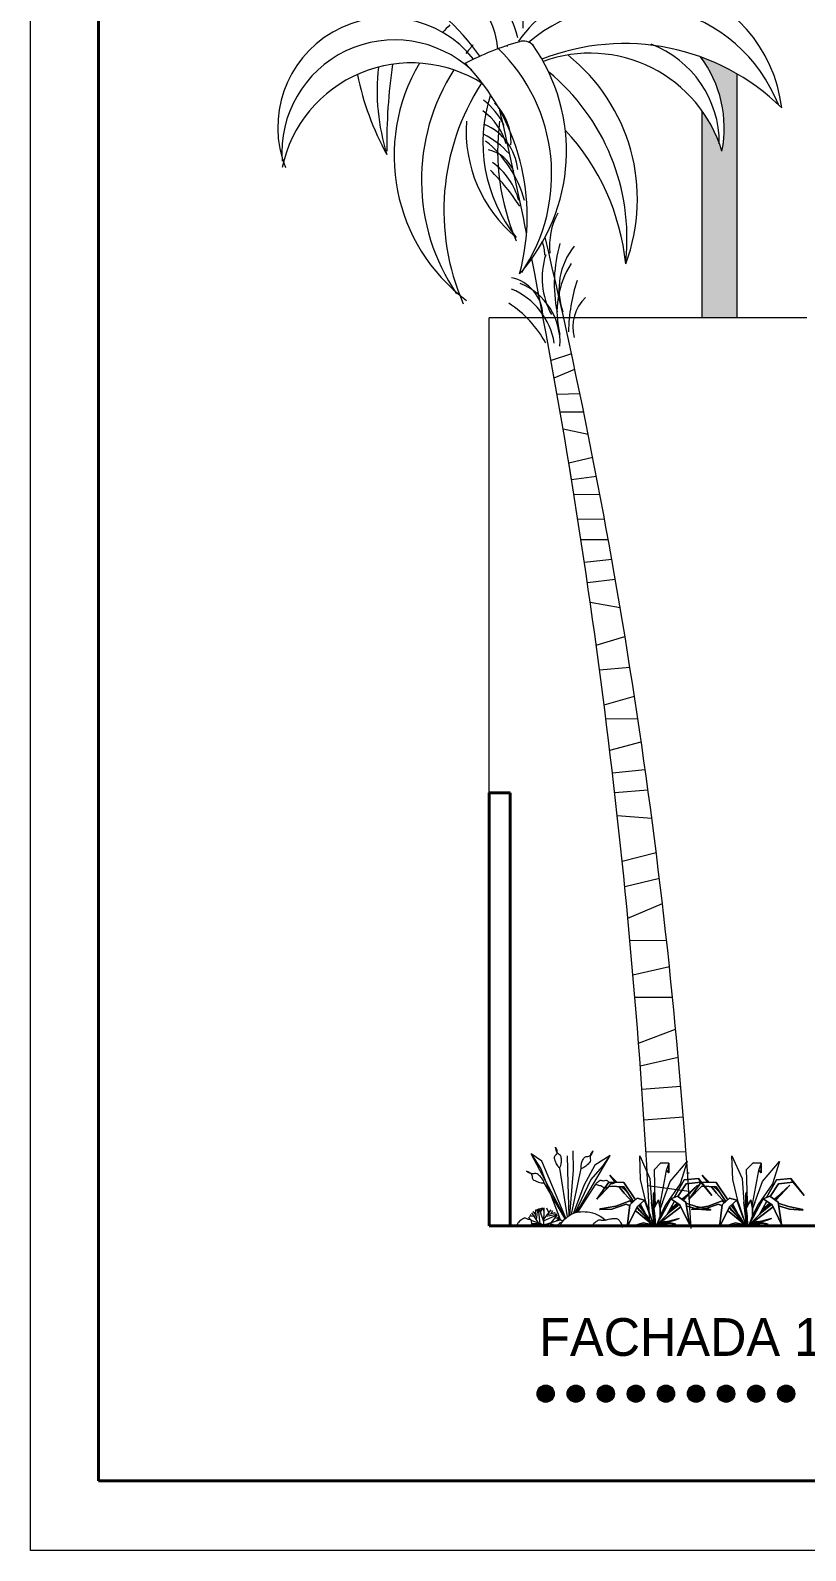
# Model space of a CAD drawing. Header units: millimetres. Extents: x 13204 to 24802, y 21209 to 40694.
# Drawn here: x 14623 to 15178, y 24804 to 25892 of the extents above; entities that cross this region are included whole.
import ezdxf

# ---------------------------------------------------------------- set-up
doc = ezdxf.new("R2010")
doc.units = ezdxf.units.MM
for name, color, linetype, lineweight in [('ESQUADRIA', 2, 'Continuous', 20), ('Esquadrias', 2, 'Continuous', 20), ('Layout', 6, 'Continuous', 15), ('Louças', 150, 'Continuous', 15), ('Moveis', 6, 'Continuous', 13), ('Paredes', 1, 'Continuous', 40), ('PISO', 5, 'Continuous', 5), ('TEXTO', 4, 'Continuous', 5), ('Vegetação', 3, 'Continuous', 5)]:
    doc.layers.add(name, color=color, linetype=linetype, lineweight=lineweight)
doc.styles.add('LANA', font='stylu.ttf')

# ---------------------------------------------------------------- blocks, each defined once
blk = doc.blocks.new('Arv010')
at = {"layer": 'Vegetação', "color": 8}
for p, q in [((-561.5846143871531, 6241.611965496875), (-708.1424164013479, 6195.993174036001)), ((-685.700631361171, 6070.954494357775), (-538.2826822168427, 6132.477522839235)), ((-501.239482144967, 5955.966381679955), (-664.6422773119593, 5951.85228447316)), ((-642.8330623475631, 5826.613423106053), (-474.7119455661596, 5827.171635555129)), ((-442.1359353820699, 5666.125776353027), (-621.8164660288458, 5704.023633538771)), ((-581.398179155749, 5462.686997993176), (-409.6402650091477, 5502.129898124866)), ((-561.4813779835968, 5340.894555442992), (-581.398179155749, 5462.686997993176)), ((-382.9290041006097, 5364.676086051939), (-561.4813779835968, 5340.894555442992)), ((-544.4149569546134, 5234.931229259844), (-358.8565810655055, 5238.640159243103)), ((-325.0187879168006, 5057.808756373208), (-516.1782553361227, 5056.189777183779)), ((-494.1908734942408, 4913.878169470376), (-298.4406808554813, 4912.586420172094)), ((-273.0306627611426, 4770.956346162795), (-469.1258354861093, 4748.075056586789)), ((-448.0471572234164, 4605.504482706743), (-248.071761277417, 4629.026458573378)), ((-212.9081525624315, 4424.002859716562), (-427.4182517139307, 4463.016992263114)), ((-384.6080280900132, 4157.133976349865), (-178.7760879745729, 4218.866035667856)), ((-143.103141942669, 3997.393578163083), (-360.3554383287992, 3977.140967829411)), ((-328.0330698629514, 3728.802775038024), (-111.102977575847, 3791.956106319059)), ((-86.47270982209739, 3629.055750364463), (-315.0158618455935, 3625.816605013297)), ((-287.9081205262301, 3405.32753784864), (-62.2213216138407, 3464.240033979378)), ((-33.69217123221097, 3264.225891613543), (-268.1913290158882, 3239.393169582789)), ((-252.1949863453337, 3100.994538897034), (-13.9405002979729, 3121.521237788165)), ((13.68772714360239, 2915.520726170009), (-233.6500527758108, 2935.935716441567)), ((-198.78920958448, 2610.571442040349), (44.96906087273237, 2672.27188127927)), ((67.8438469787543, 2486.813106812329), (-180.1167132462469, 2427.051981293913)), ((-158.3186053891732, 2203.330571066032), (89.05907837211635, 2308.365585332529)), ((119.3362080390361, 2041.482619760292), (-143.0100592032795, 2039.309699472065)), ((-121.387656739229, 1796.455773003541), (139.3619729618149, 1855.937679488528)), ((162.1807921702639, 1634.336953744667), (-107.5639460439234, 1633.345025676037)), ((-81.56856829594835, 1306.72484411034), (184.2996347303451, 1407.528388478877)), ((202.9878317295152, 1205.083017808876), (-69.42429940637521, 1143.567097099058)), ((-57.67518530465895, 978.0301757544767), (220.9082527281134, 999.9803427306724)), ((239.2744489288962, 776.5081170334852), (-42.76740562206396, 755.1747126324008)), ((-28.75775360668922, 529.9002360378763), (258.0210375958268, 531.5286684304265)), ((280.162572238929, 377.2629012262005), (269.0779169197485, 377.3258438582088)), ((278.1275185219638, 244.7189250890187), (-14.78906156428638, 285.97963990879))]:
    blk.add_line(p, q, dxfattribs=at)
for centre, radius, start, end in [((-688.0369614394767, 8735.74117104345), 446.7083612380675, 65.93436841942426, 167.1957339347548), ((-736.3580301417678, 8627.543995470707), 565.2054265283188, 29.51825356835709, 65.93436841942426), ((-612.9064545270594, 8695.739696388566), 416.587204993363, 34.18083402493413, 183.7599815919907), ((-1499.14572929663, 8193.725010328952), 788.7722922329838, 83.41977753058664, 119.2000874174544), ((-1658.58637320418, 8382.602347513803), 571.055246607717, 4.330662337968377, 91.15697902336026), ((-1580.116133061347, 8359.851315446107), 650.3632119441775, 12.95088567562534, 74.5137274257231), ((-505.8769614394951, 8601.89317104316), 404.9250554658232, 54.07149757716249, 184.0377106210065), ((-802.8769614394623, 8245.49317104337), 1292.31030975691, 152.9613094897593, 162.4623784430065), ((-1848.122303090837, 8778.961654518815), 118.8, 61.59600434099063, 152.9613094897593), ((-432.2209614394851, 8125.267571043132), 1521.29875181207, 151.1852858090733, 159.8093026558419), ((-2589.196961439458, 7408.601171043261), 1676.708695629624, 35.11543941292861, 61.59600434099063), ((-90.73315270079183, 7879.463809130564), 1041.584955784581, 6.819365845438822, 144.6697072576368), ((1044.775670139479, 7096.509592095706), 3125.286436856451, 147.766183372182, 150.7150327153997), ((-134.5151204352915, 7608.185020415545), 1134.346204066155, 21.66169693653288, 130.3626490400083), ((-1878.985240480532, 7864.300432783286), 786.2654524044431, 38.38163738702138, 201.5324068896192), ((-1828.217483070603, 7682.51211034643), 808.0965524112586, 46.92177244818041, 184.2063360077682), ((-536.5173944570597, 7661.498735319092), 1295.469795695798, 133.7601209731821, 137.0343094645296), ((-275.2791318908712, 6255.728047318433), 2317.603806993965, 106.5343005306858, 116.9103562614481), ((-186.2854860296393, 7487.627072682862), 1449.554767181399, 138.1586944517281, 141.3051269050374), ((-1959.28257793462, 7526.372915016396), 1255.752997122454, 326.0024026589056, 45.92644969415355), ((-1460.158545597882, 8531.703151241261), 448.5529156135766, 348.5191580660934, 349.6052802328217), ((-906.8146244997479, 8383.078620566139), 98.4919261005999, 43.97828362435892, 106.5343005306858), ((-1916.092788777616, 7694.574552338188), 1318.627970330872, 318.1693910328914, 35.19504663043784), ((-183.0803900109022, 6857.569742472111), 1606.698184648815, 45.47930815742263, 111.5428778215659), ((-430.0215560340803, 7406.331711583331), 988.6796940185665, 16.93138285797214, 109.7678122586674), ((-1408.173464386415, 7349.134334108003), 1318.776568484715, 339.4597396240151, 51.57052771818842), ((-260.5161448325343, 7751.941404025038), 757.2157571352517, 359.5197494888124, 69.19846180058019), ((-1707.548197997006, 7378.016987461215), 947.4458684445175, 57.40669457280782, 167.9556435256698), ((-432.2209614394851, 8125.267571043132), 1521.29875181207, 173.575487257883, 197.3935279159535), ((2188.215641057923, 7742.876040639148), 4072.462781914175, 171.9152392168082, 180.6839824346566), ((-536.5173944570597, 7661.498735319092), 1295.469795695798, 149.2578951907448, 233.1346527305313), ((-186.2854860296393, 7487.627072682862), 1449.554767181399, 147.0878175352053, 214.2131558796792), ((-2454.027976812413, 7226.734818030058), 1575.195682710294, 344.8529743167405, 44.29526542842179), ((-1324.217101385351, 8322.371834318179), 0, 180, 233.8207125229602), ((-311.625858498297, 7859.784075455242), 843.8225000394851, 348.687595680522, 37.14868450644708), ((-105.9829746372525, 8652.892829164888), 2031.325889091205, 191.6892894256777, 208.9221570930719), ((203.9960820387896, 7268.475084086498), 1679.660731819339, 147.1357674077713, 203.4037241982001), ((-1702.443814029124, 7073.33001566448), 1537.885282948131, 353.9102327658471, 50.54880570713485), ((-113.5310386927049, 7755.292759026135), 1082.927838473965, 161.6025061648838, 218.8152682329881), ((-1516.045966840109, 7645.483681323789), 525.979524582408, 26.2132731611618, 51.82495108426605), ((-1441.29886220882, 7631.196247876938), 427.3118764086428, 15.5284086425427, 55.16346283164948), ((-1378.571983964826, 7759.978227328593), 383.9556920081976, 356.7643520140358, 46.42586541186219), ((-47607.76120866612, -2587.342252094331), 47719.63650301476, 11.72210859812282, 12.80270881729269), ((-328.3757849688882, 7838.218818101592), 987.816165741905, 175.9432621386461, 230.4539188885286), ((-1338.81793511815, 7522.200302174049), 394.6776465192312, 5.991852757806775, 66.85215091619972), ((522.9310385605204, 7694.261171043177), 1613.283004281642, 172.3830517062051, 203.4312736996823), ((-1824.940187245942, 6717.801816204472), 1660.287936764482, 5.829027056012663, 42.76725970493479), ((-1470.252639975966, 7261.876844514536), 619.9502666926306, 41.89255785598213, 63.22327984338041), ((-1697.95405239586, 7120.335288254802), 830.3375337350218, 15.3831512209315, 51.08648979466565), ((-1211.970647846832, 7452.402550662893), 256.7795835260058, 22.30624755671499, 77.30907914649796), ((-2085.467677010773, 6578.615858298344), 1359.272104436522, 32.00179834764123, 46.04604289346096), ((-1407.619425713423, 7216.834189043348), 484.6794557860431, 14.79481369962547, 54.68621289001641), ((-226.8266257283285, 7016.293989354246), 492.2021149640735, 151.6493607303271, 186.131945775086), ((-41385.2114522597, -2531.933887783354), 41755.76145919849, 3.447738864827626, 13.30597285847645), ((-1059.980304007084, 6935.72069855456), 308.7091162506147, 2.68519971157971, 21.33751707318701), ((353.6298162644562, 6744.858473895318), 1038.611899456254, 163.925808281325, 191.2009453048088), ((-164.0495377443331, 6705.430913943532), 487.3331513684392, 140.9197001488747, 199.4561291780287), ((-47862.72873171794, -2331.785950455847), 47919.49527452018, 2.789141950287124, 11.13740593697794), ((-218.6651720400369, 6785.425916255652), 553.1709093239625, 162.5589913459537, 208.2820883436272), ((-28.34368554237517, 6543.460771220354), 637.1730651741541, 147.0741099398805, 194.8003612271892), ((-1052.124434855057, 6508.006401769027), 286.3489494478557, 3.06685139515899, 77.68782627377573), ((-2160.806032161978, 7524.196882646964), 1419.869010261122, 330.462367877544, 330.4685373233733), ((640.7346210136893, 6384.841460015417), 1223.785852752846, 161.7548636313721, 179.2680462862359), ((-1185.569971077817, 6238.24285533241), 507.105385589611, 9.194108024692559, 67.44554629743364), ((-1100.728257156574, 6323.366020540441), 457.03168975817, 356.8743142563796, 68.01591096202152), ((-262.5484522178776, 6434.412268570068), 289.5588156066112, 133.3024616848309, 194.917559898119), ((-1427.161458759783, 5953.408370829038), 772.8409415020559, 28.2549488730527, 57.40594813186488)]:
    blk.add_arc(centre, radius, start, end, dxfattribs=at)
blk = doc.blocks.new('Arb037')
at = {"layer": 'Vegetação', "color": 8}
for points in [[(-42.99812488004541, 411.7306627167879, 0.03925063692891118), (-35.55315861090509, 431.1821041406748, 0.04908771268464174), (-32.42180793478568, 447.5535158642911, 0.03870736700283077), (-32.00312085032581, 478.5331859126861, 0.07833511536066892), (-35.36271921792735, 493.5419087219689, 0.1662054573683265), (-47.26039006926811, 507.49755378021, -0.1190529272041992), (-65.35726089424966, 525.1308015677222, -0.06494450254113776), (-72.17817765931736, 539.9379271022043, -0.05201284851749078), (-76.17706180979116, 559.865870024684), (-76.1770618097932, 559.8658700246839, -0.07717282366534144), (-67.25990702788343, 541.6857135171715, -0.09404665639607934), (-65.35726089424958, 525.1308015677242, -0.1909172843536217), (-76.65356994478131, 501.7700389634382, 0.2429829953906628), (-83.81619487052268, 482.2072155210354, 0.05912710113962401), (-79.93460277791777, 466.6072473385982, 0.03560916965488223), (-68.7551339408777, 442.4337114652791, 0.04845219216088194), (-58.3524776531148, 427.2669551872621, 0.04076739124226431)], [(174.7787895315617, 482.461957419392, -0.1662054573683591), (173.3235820143662, 464.1809024235663, -0.07833511536067585), (165.0864071267714, 451.1925379603711, -0.03870736700283299), (142.8844158800043, 429.5826596668513, -0.04908771268464574), (129.0938803352863, 420.2205227168326, -0.03925063692893341), (110.0752480659803, 411.7306627167812, -0.04076739124226664), (110.2038988597952, 433.5736474437148, -0.04845219216088127), (113.5726262691474, 451.6539524599399, -0.035609169654872), (122.7608191857007, 476.6523018259612, -0.05912710113963002), (131.0469623833109, 490.4278452045343, -0.2429829953906778), (149.944708154676, 499.1961096637041, 0.1909172843536845), (174.4509585378617, 507.7269665828826, -0.06494450254112617), (180.0980609146885, 523.0203019566864, -0.05201284851748789), (191.3616063902837, 539.9391236322518), (191.3616063902809, 539.9391236322516, -0.07717282366535075), (184.8116750559798, 520.7784310675752, -0.094046656396063), (174.4509585378611, 507.7269665828833, 0.1190529272041941)]]:
    blk.add_lwpolyline(points, format="xyb", close=True, dxfattribs=at)
for points in [[(9.700586780648848, 54.77685000589041), (-115.8233848260052, 335.6851657500929), (-172.553929000778, 459.0362843596413), (-249.3041508816566, 509.7974686891508), (-178.4996081031102, 402.4522737868356), (-30.91394841307309, 44.05491030999578), (-11.71551725097035, 31.35830829052502)], [(5.8882609609648, 51.12744577053654), (-249.3041508816566, 509.7974686891508)], [(7.700418687260083, 500.9838686337783), (18.10398753309113, 302.6697959341792), (29.9566455522567, 71.33914274981414)], [(38.00478339250841, 76.75030061770407), (57.11737070497176, 399.072470163166), (51.91558628205979, 536.7905762045385)], [(75.43473607184777, 94.92537842012929), (181.6648076321912, 331.9876230945201), (265.6200897380886, 433.0472468082863), (316.3812740675874, 509.7974686891508), (209.0360791652615, 438.9929259106044), (132.2137298454636, 291.4072662205779), (63.84582330204876, 90.49424636258898)], [(87.54875558859905, 98.50539406429029), (316.3812740675874, 509.7974686891508)], [(21.6521447355363, 65.15129303879199), (-42.99812488004721, 411.7306627167782), (-42.99812488004721, 411.7306627167782)], [(48.7773795229914, 83.12295901259183), (110.075248065978, 411.7306627167782), (110.075248065978, 411.7306627167782)], [(-239.7334514417976, 34.32967646325871), (-147.500744523701, 4.361453348718314), (-147.500744523701, 124.3614533487229)], [(-207.808374429718, 99.40080645214202), (-200.5463652270484, 112.0004895957582)], [(-200.6379307090824, 38.1760711669056), (-193.2237517182364, 115.3092185947283)], [(-173.8814244492956, 9.44917476407916), (-187.6420164608958, 117.4484918954168)], [(-147.500744523701, 24.36145334872144), (-182.7336425166243, 119.0725814009678)], [(-171.0471412611027, 87.65757497382545), (-165.754615690006, 122.9649785384876)], [(-170.3286787570419, 94.9109010704138), (-159.9774841176013, 123.7110698923235)], [(-165.5812951352835, 108.1195648557415), (-170.1573471120496, 122.2032046898821)], [(-147.500744523701, 96.1031636757216), (-158.9497062600038, 123.8140434217637)], [(-147.500744523701, 44.36145334870325), (-96.15543993154733, 112.8218594715843)], [(-112.2941837550264, 91.30353437362295), (-128.2587873939788, 122.8086866883519)], [(-256.3475294760706, 39.72791765133401), (-261.6275264791212, 41.44349267368632)], [(-246.158050822889, 39.60549068116883), (-256.3945875460731, 54.78100265074239)], [(-219.3081516316872, 64.71146294710941), (-254.2046658703866, 59.26385010183601)], [(-236.6863650704906, 61.99859087886885), (-244.1983073022846, 75.4218597131672)], [(-234.7522959462835, 32.71120093278803), (-238.9137047411195, 32.38746594303556)], [(-185.5430051755113, 16.72213312371476), (-234.7861488265407, 86.70984857100485)], [(-166.5218748496079, 10.5417932362041), (-233.3733478311514, 7.733584620194378)], [(-208.8134532601919, 79.0600262138387), (-224.6644013446974, 96.2623242151647)], [(-210.1645770010278, 51.71599084737046), (-207.3655624992098, 108.3624320400677)], [(-150.8141123386976, 31.02316327623846), (-52.35291480975295, 77.48388835142741)], [(-149.0512699666523, 2.227338161827319), (-147.500744523701, 4.361453348718314), (-145.9502190807497, 2.227338161827319)], [(-147.500744523701, 4.361453348718314), (-33.37396256828444, 41.44349267368632)], [(-131.7614254662131, 65.34721209201813), (-56.11233567511024, 82.13136223461639)], [(-121.8280922276242, 78.59165641015444), (-67.08918215780517, 93.43434842839251)], [(-120.6569999205419, 13.08351469094085), (-110.440548517684, 2.22733816180245)], [(-109.4584838718943, 16.72213312371476), (-67.04995991977174, 2.22733816180245)], [(-95.40484901311135, 85.7564329951547), (-83.94270373877492, 106.147382885084)], [(-94.95180612805558, 19.76762174528481), (-51.34581138598963, 76.15441145243587)], [(-84.63612420101956, 8.238107263576566), (-81.09416901393433, 2.22733816180245)], [(-75.74903098164103, 91.0861929964927), (-61.52193596771187, 88.07312803805125)], [(-68.97034034604192, 2.883704333833137), (-68.5412973903367, 2.227338161827319)], [(-68.43732184561506, 54.05342713215013), (-37.84803856147138, 53.10859762570921)], [(-60.24919310111858, 32.71120093278803), (-37.43250409085223, 52.16294336750629)], [(-54.40811386309068, 53.62009858599173), (-42.42785425365329, 62.32426668879434)], [(-49.43178862804547, 2.22733816180245), (-28.90463966078076, 22.66347267286086)], [(-32.88637801190634, -0.242158440194018), (-24.48664558703643, 13.67161953311715), (-15.66569504747466, 26.3912079389609), (-6.456657382582762, 37.97099411043838), (3.10733641826684, 48.46536538070048), (12.99315536568753, 57.92870908291583), (23.16766847031755, 66.41541255020691), (33.59774474276674, 73.9798631157246), (44.25025319364846, 80.67644811259846), (55.1169100882228, 86.5489139121042), (66.28882071014115, 91.59844303798472), (77.88193759765545, 95.81557705213619), (90.01221328904603, 99.19085751641212), (102.7956003225861, 101.7148259926838), (116.3480512365348, 103.3780240428261), (130.785518569151, 104.170993228735), (146.2239548587222, 104.0842751122607), (162.7275901818373, 103.0633123687185), (180.15376476843, 100.8731521271717), (198.3080963867637, 97.23374263013831), (216.9962028051019, 91.86503212012589), (236.0237017917223, 84.48696883962761), (255.1962111148741, 74.81950103114379), (274.3193485428351, 62.58257693718186), (293.1987318438688, 47.49614480028121)], [(-20.99856634961543, 18.70134190009445), (-32.19704106268455, 22.24774467735493)]]:
    blk.add_lwpolyline(points, dxfattribs=at)
for points in [[(4.153657951913317, 49.46697185847917), (-151.2373449092947, 303.4914426875449), (-151.2373449092976, 303.4914426875453, 0.03925063692893065), (-159.7272049093496, 322.5100749568508, 0.04908771268464075), (-169.0893418593672, 336.3006105015694, 0.03870736700283185), (-190.6992201528871, 358.502601748334, 0.07833511536067163), (-203.687584616083, 366.7397766359425, 0.166205457368394), (-221.9686396119092, 368.194984153131, -0.1190529272041962), (-247.2336487753992, 367.8671531594244, -0.06494450254113074), (-262.526984149192, 373.5142555362625, -0.05201284851748934), (-279.4458058247541, 384.7778010118578), (-279.4458058247569, 384.7778010118578, -0.07717282366533997), (-260.2851132600937, 378.2278696775318, -0.09404665639607689), (-247.2336487753991, 367.8671531594258, -0.1909172843536452), (-238.702791856226, 343.3609027762433, 0.2429829953906232), (-229.9345273970414, 324.463157004875), (-191.1606346524436, 306.9888208906992, 0.04845219216088383), (-173.0803296362341, 303.6200934813611, 0.04076739124226664), (-151.2373449092977, 303.4914426875437)], [(93.79758500226328, 99.93824620534433), (218.3144680952254, 303.4914426875449), (218.3144680952257, 303.4914426875447, 0.03925063692892874), (237.7659095191087, 296.0464764183993, 0.04908771268464708), (254.137321242726, 292.9151257422917, 0.0348280834512536), (285.1169912911234, 277.8844132758348, 0.0783351153606812), (300.1257141004075, 281.2440116434278, 0.1662054573683235), (314.0813591586467, 293.1416824947908, -0.119052927204199), (331.7146069461581, 311.2385533197693, 0.09404665639605045), (348.2695188956076, 313.1411994534058, 0.0771728236653579), (366.4496754031099, 322.0583542353029), (366.4496754031082, 322.0583542353028, 0.05201284851749206), (346.5217324806374, 318.0594700848287, 0.06494450254113839), (331.7146069461587, 311.2385533197692, -0.1909172843536694), (308.3538443418754, 322.5348623702924, 0.2429829953907341), (288.791020899472, 329.6974872960337, 0.05912710113963342), (273.191052717036, 325.8158952034289, 0.03884313013315388), (249.0175168437045, 329.2484517483833, 0.04845219216088149), (233.8507605657003, 318.8457954606006, 0.04076739124226808), (218.3144680952285, 303.4914426875444)], [(-234.0068369180383, -2.663518600577309, 0.0373919971629848), (-233.3481130842551, 6.13251907374513, 0.04032401076089011), (-234.006836918039, 14.28712372984731, 0.05493735260403078), (-239.328165796534, 33.44196003560283, 0.1674073263178364), (-243.6993066903177, 38.50207078298268, 0.1720378240419714), (-252.1647171219611, 40.09366336637774, -0.1089396650830764), (-265.5075192353393, 40.92365518489794, -0.07546372647280068), (-275.2809148307882, 45.40346295902281, 0.1058181150670908), (-282.4694968942161, 48.18818414916515, 0.1645601332630312), (-289.678794061857, 46.96944744350229, 0.04054489636532328), (-313.9701792115275, 31.23754181874079, 0.055048090173114), (-326.9099302791473, 18.79678633883235, 0.04915280885431685), (-338.2016647570052, 2.179425961746318)], [(415.3942378908469, -2.663742842112931, 0.06443049256310385), (411.420228154689, 17.64150650564439, 0.0742944766551449), (403.2784951181115, 33.65890197912397, 0.0418111090587009), (388.4861566498075, 51.14419129412837, 0.1177170883646311), (381.4702825730792, 55.45248887187206, 0.07925317302809898), (367.4845466502782, 57.68332882159331, 0.03231886078973278), (333.0076225969014, 55.45248887187208, 0.04087802901119966), (297.7626252470241, 47.90560379107633, -0.05733208865505171), (272.4289087331925, 43.34501534530624, -0.0903468481504106), (259.2068147796199, 44.89414447343199, 0.1093182311303973), (248.1977343024894, 45.76637550568995, 0.1035279840416798), (239.707108604942, 42.71479505531786, 0.03279467975053716), (216.6967408704035, 26.39437301488112, 0.05060675307940844), (205.8530257028072, 15.58938253116773, 0.04018948329163444), (194.8885283253819, -0.2421584401935988)]]:
    blk.add_lwpolyline(points, format="xyb", dxfattribs=at)
blk = doc.blocks.new('Arb039')
at = {"layer": 'Vegetação', "color": 8, "linetype": 'Continuous'}
for points in [[(-64.73682305121919, 162.8124060608685), (-32.42696136296136, 60.68394627899718), (-64.73682305121919, 162.8124060608685), (-107.0671501321341, 332.2696704689666), (-112.184997430133, 499.8656201890304), (-38.42550824949813, 339.4798527159293), (-28.45258961603372, 168.2397786467744), (-8.450035362276564, 9.714887284975473), (-28.45258961603372, 168.2397786467744)], [(-1.607818012195405, 175.9701115106182), (-7.224748408899061, 401.6532016043481), (39.97835539816112, 451.6512543029754), (97.25369240536743, 448.3062384883331), (95.63534857994641, 377.938105214559), (97.25369240536743, 448.3062384883331), (78.57736595873006, 395.8350581925213), (34.93078924945858, 167.4512197849345), (31.08755159545911, 146.201795207637)], [(50.6234614509531, 165.4736825735351), (106.0779291519795, 316.9322444729594), (228.4399760795111, 460.9999309930374), (177.1384934150052, 300.2347956583136), (75.79506728392222, 151.324796352924), (34.1492475974396, 69.6764996121449), (75.79506728392222, 151.324796352924)], [(39.97835539816112, 451.6512543029754), (97.25369240536743, 448.3062384883331)], [(-4.475663615348931, -1.896839307759201), (-11.43059488468199, -0.2662153664359175), (-4.475663615348931, -1.896839307759201), (-20.66085617259006, 6.862391826256919), (-53.59744234035823, 14.45369623760761), (-53.21149584467238, 14.31861496409985), (-53.59744234035823, 14.45369623760761), (-20.66085617259006, 6.862391826256919), (-53.59744234035823, 14.45369623760761), (-20.66085617259006, 6.862391826256919)], [(-48.59521003643379, 13.30076958145809), (-28.78304970044152, 5.790960933508165)], [(145.8338303106668, 11.1345563802716), (86.94102662884633, 25.35712329638486), (145.8338303106668, 11.1345563802716), (87.84273798569585, 15.38654645881909)]]:
    blk.add_lwpolyline(points, dxfattribs=at)
for points in [[(97.25369240536743, 448.3062384883331), (39.97835539816112, 451.6512543029754)], [(-326.5879240561494, 361.9353600906952), (-284.8530735307039, 310.1974781354288), (-326.5879240561494, 361.9353600906952), (-272.9597814272755, 309.8545120460208)], [(79.7131636781456, 399.0260843880242), (95.63534857994641, 377.938105214559)], [(206.748467334692, 329.7040034278203), (134.9431219426638, 202.3556945006205)], [(308.6229918662069, 338.775061786971), (206.748467334692, 329.7040034278203)], [(326.7642314328156, 311.4066309613412), (308.6229918662069, 338.775061786971)], [(326.7642314328156, 311.4066309613412), (308.6229918662069, 338.775061786971)], [(308.6229918662069, 338.775061786971), (405.0697052369438, 216.6115931596187)], [(-332.4806253142851, 311.5715353728234), (-418.0300516829561, 189.2624596589149), (-329.1233293837406, 282.7882597823098), (-418.0300516829561, 189.2624596589149)], [(-224.8239205670463, 308.4659818149981), (-142.877831019003, 185.6420183903786), (-224.8239205670463, 308.4659818149981), (-332.4801867383503, 311.5715353728234)], [(-226.0247404567504, 278.3665409618678), (-329.1233293837406, 282.7882597823098), (-226.0247404567504, 278.3665409618678), (-156.8512870150834, 172.6755318851752)], [(-222.3937733752541, 232.7647697012481), (-260.3621369704692, 279.8344533694346)], [(-241.2020863719532, 279.0130013404676), (-217.0492915708914, 255.5562259565752)], [(-222.3937733752541, 232.7647697012481), (-162.3115527681164, 167.5977040229176)], [(-194.8196506106528, 230.6863601106528), (-217.0492915708914, 255.5562259565752)], [(-12.00118169164811, 229.0495961118212), (-14.19405950461485, 117.3645748230134)], [(-3.668246004429358, 243.4103143297978), (-12.00118169164811, 229.0495961118212), (-3.668246004429358, 243.4103143297978), (-3.284417681376181, 243.3343420547708)], [(160.2844565189446, 210.0711157959641), (221.1688318293261, 300.4751350665575)], [(301.9456789276965, 290.2190455377184), (209.1830002819358, 204.463927230076), (301.9456789276965, 290.2190455377184), (200.6448112315033, 182.0728904623799)], [(221.1688318293261, 300.4751350665575), (326.7642314328156, 311.4066309613412)], [(405.0697052369438, 216.6115931596187), (326.7642314328156, 311.4066309613412)], [(-312.6727986098076, 119.1833476805274), (-311.4307526165908, 119.907874510081), (-312.6727986098076, 119.1833476805274), (-401.0659489261166, 116.3225192863976), (-392.8413414026982, 120.2122459497255), (-401.0659489261166, 116.3225192863976)], [(-283.6794453255794, 140.8502961942505), (-392.8413414026982, 120.2122459497255)], [(-312.6723600349355, 119.1833476805274), (-209.9505075160845, 154.5044691804149)], [(-182.0228928480525, 177.6270499858026), (-283.6833925054504, 140.8485418913967)], [(-209.9505075160845, 154.5044691804149), (-182.7154036621715, 141.7195529589334)], [(-202.6482244010947, -6.611088028498243), (-181.654050800364, 149.6362804369998)], [(-128.0623099429078, 138.9933672626423), (-202.6482244010947, -6.611088028498243)], [(-166.2986432068812, 163.8965648514497), (-182.0228928480525, 177.6270499858026)], [(-130.5266660282147, 197.108576471429), (-181.654050800364, 149.6362804369998), (-130.5266660282147, 197.108576471429), (-76.47617513259158, 183.8438585840895)], [(-143.3190380353633, 109.2026836047852), (-108.1965912646264, 80.21371607600861)], [(-130.8428790090665, 132.937515895258), (-131.0604124881825, 133.1274191143025)], [(-115.5589592320315, 109.585121495472), (-131.0244492919912, 133.2142570755395)], [(-76.47617513259158, 183.8438585840895), (-130.5266660282147, 197.108576471429)], [(-128.2447573762851, 130.6477128837635), (-108.6667442678886, 109.4118841486671)], [(-128.0623099429078, 138.9933672626423), (-76.47617513259158, 183.8438585840895)], [(-103.1696381671488, 128.1482707534265), (-119.5114022013467, 146.4311702261889)], [(-108.4882440133195, 134.0975482582699), (-117.7408726554834, 147.9657461195256)], [(-32.81992506758237, 22.27086706259985), (-115.5589592320315, 109.585121495472)], [(-108.6667442678886, 109.4118841486671), (-18.29430243821211, 5.582628334792201)], [(-108.1465936502105, 156.3149091026063), (-64.54735840855241, 76.84370145380403)], [(-46.35568265265576, 49.39939705574345), (-103.1696381671488, 128.1482707534265)], [(-33.66374444921101, 63.88642503623598), (-76.47617513259158, 183.8438585840895)], [(-14.19405950461485, 117.3645748230134), (-5.861123817396096, 12.03933776565382)], [(23.45063532629552, 184.7341669758436), (-10.47406158309289, 123.4125318292385), (23.45063532629552, 184.7341669758436), (35.34568173169202, 124.7387843308287)], [(-10.47406158309289, 123.4125318292385), (-3.731839460780777, 67.87965553233188)], [(-1.382828748563619, 139.8520982135681), (-1.607818012195405, 175.9701115106182)], [(34.12512594156995, 68.42655925874323), (35.34568173169202, 124.7387843308287)], [(50.6234614509531, 165.4736825735351), (35.27638679243864, 121.4490290365951)], [(111.1727650315803, 192.7785199434335), (47.24160528860399, 73.16624536271368)], [(83.78021255061226, 81.68513708848592), (137.2609937907847, 175.271022064296)], [(171.3010360729086, 152.4440411883581), (92.8740768379165, 90.4680513027911)], [(95.51824890418003, 102.229332161953), (164.9618648928625, 155.9013323475575)], [(104.2002907393778, 114.3221761460475), (98.96545282591148, 108.2579918432521)], [(104.2002907393778, 114.3221761460475), (98.96545282591148, 108.2579918432521), (104.2002907393778, 114.3221761460475), (99.20710796054287, 108.6834101393311)], [(102.4148496248373, 72.9732721154022), (182.7421567708162, 134.7027825343313)], [(158.5498901692726, 160.9888088722338), (104.2002907393778, 114.3221761460475)], [(111.1727650315803, 192.7785199434335), (175.6148653053965, 149.5472495979484), (111.1727650315803, 192.7785199434335), (158.0591241147855, 211.6657765417161), (217.5554077696364, 169.3340246746462), (158.0591241147855, 211.6657765417161)], [(158.0591241147855, 211.6657765417161), (111.1727650315803, 192.7785199434335)], [(243.4195244163702, 8.210573105370987), (175.6148653053965, 149.5472495979484), (243.4195244163702, 8.210573105370987), (217.5554077696364, 169.3340246746462)], [(190.6009922756103, 188.5085482662589), (209.1830002819358, 204.463927230076)], [(292.1733382444979, 138.0241152693931), (218.8342941105599, 161.34537080402)], [(221.7082797711331, 143.467276575226), (298.5734714277661, 118.7079317709181)], [(292.1733382444979, 138.0241152693931), (292.4847268939633, 137.0833706876425)], [(394.640378360237, 117.0373974535325), (292.1733382444979, 138.0241152693931)], [(298.5690856723145, 118.7092474973056), (395.3127146980031, 111.386789906583)], [(395.3127146980031, 111.386789906583), (394.640378360237, 117.0373974535325)], [(-108.1965912646264, 80.21371607600861), (-107.0584876797584, 81.03385237787961)], [(-108.1965912646264, 80.21371607600861), (-24.22252831589579, 12.39195251836617)], [(-55.6740976280112, 63.45793671100422), (-74.8626556374942, 88.91242378264889)], [(-64.54735840855241, 76.84370145380403), (-16.7623579982704, 4.751966219872728)], [(-33.66374444921101, 63.88642503623598), (-33.9045224330355, 63.98773599118965)], [(-9.264031606550718, 0.6947036907819569), (-33.66374444921101, 63.88642503623598)], [(-18.6175326269363, 5.954978987302583), (-18.85655630879272, 5.885684049023481)], [(-12.37528664630371, 8.75440680271819), (-8.450035362276564, 9.714887284975473)], [(-1.816141404119017, 10.80518613306485), (-0.5324307328718351, 9.693397082323653), (-1.816141404119017, 10.80518613306485), (-12.0292505273888, 7.856642626271144)], [(-8.675024626262637, 11.49287261491164), (-3.989721891894034, 11.78101675966854)], [(-5.861123817396096, 12.03933776565382), (-0.6289173563504407, 11.43541921589135)], [(0, 0), (-3.731839460780777, 67.87965553233188), (0, 0), (8.082509040975541, 0.6148829384800978)], [(34.12512594156995, 68.42655925874323), (7.986022417142649, 0.3627019900916656)], [(61.68960004375249, 18.86576639563084), (8.082509040975541, 0.6148829384800978)], [(13.11297074309788, 4.629165062267232), (8.33249711163816, 0.9482003663550187)], [(9.07456696317538, 3.194584397585296), (83.78021255061226, 81.68513708848592)], [(89.36766521563953, 30.58231254734392), (13.11297074309788, 4.629165062267232)], [(13.35813448272828, 7.051417893785953), (102.4148496248373, 72.9732721154022)], [(15.90976710502994, 8.939924265425352), (29.30561908520906, 10.13986700449964)], [(47.24160528860399, 73.16624536271368), (19.36661968847155, 29.99637559611998)], [(30.23539927815353, 19.5451199420664), (66.90996496341361, 30.19461175048714)], [(38.47754982337851, 10.96219618409646), (87.84273798569585, 15.38654645881909)], [(89.36941951867048, 30.58275112301308), (61.68960004375249, 18.86576639563084), (139.7464015032514, 38.93893131502887), (171.7834691913644, 51.54710158559216), (89.36766521563953, 30.58231254734392), (171.7834691913644, 51.54710158559216), (139.7464015032514, 38.93893131502887), (61.68960004375249, 18.86576639563084), (89.36941951867048, 30.58275112301308), (87.84536943847081, 29.9376064707122)], [(66.90996496341361, 30.19461175048714), (79.80627937855665, 27.08028668078429)], [(83.78021255061226, 81.68513708848592), (83.49469985933892, 81.61847360271607)], [(92.8740768379165, 90.4680513027911), (83.78854548593493, 81.70004865707457)], [(92.8740768379165, 90.4680513027911), (93.39949036256174, 89.50450079138109)], [(171.7834691913644, 51.54710158559216), (139.7464015032514, 38.93893131502887)]]:
    blk.add_lwpolyline(points, close=True, dxfattribs=at)
at = {"layer": 'Vegetação', "color": 8}
blk.add_lwpolyline([(-156.6950170397858, -0.4449947006062327), (-87.4940704129431, 20.45998856562507), (-156.6950170397858, -0.4449947006062327), (-87.4940704129431, 20.45998856562507), (-53.59744234035823, 14.45369623760761), (-87.4940704129431, 20.45998856562507), (-156.6950170397858, -0.4449947006062327), (-81.66252287179591, 10.41229416136986), (-28.78304970044152, 5.790960933508165), (-11.43059488468199, -0.2662153664359175), (-4.475663615348931, -1.896839307759201), (-1.757372278799815, -2.087181101675722), (8.76580976719356, 0.6271630544709329), (-1.757372278799815, -2.087181101675722), (8.76580976719356, 0.6271630544709329), (-1.757372278799815, -2.087181101675722)], dxfattribs=at)

msp = doc.modelspace()

# ---------------------------------------------------------------- hatches: boundary and pattern name
at = {"layer": 'ESQUADRIA'}
h = msp.add_hatch(color=256, dxfattribs=at)
edge = h.paths.add_edge_path()
edge.add_arc((14991.51243465219, 24916.29472724245), 6.167659389695473, 0, 360)
h = msp.add_hatch(color=256, dxfattribs=at)
edge = h.paths.add_edge_path()
edge.add_arc((15013.0390400333, 24916.29472724245), 6.167659389695473, 0, 360)
h = msp.add_hatch(color=256, dxfattribs=at)
edge = h.paths.add_edge_path()
edge.add_arc((15034.5656454144, 24916.29472724245), 6.167659389695473, 0, 360)
h = msp.add_hatch(color=256, dxfattribs=at)
edge = h.paths.add_edge_path()
edge.add_arc((15056.09225079551, 24916.29472724245), 6.167659389695473, 0, 360)
h = msp.add_hatch(color=256, dxfattribs=at)
edge = h.paths.add_edge_path()
edge.add_arc((15077.61885617662, 24916.29472724245), 6.167659389695473, 0, 360)
h = msp.add_hatch(color=256, dxfattribs=at)
edge = h.paths.add_edge_path()
edge.add_arc((15099.14546155772, 24916.29472724245), 6.167659389695473, 0, 360)
h = msp.add_hatch(color=256, dxfattribs=at)
edge = h.paths.add_edge_path()
edge.add_arc((15120.67206693883, 24916.29472724245), 6.167659389695473, 0, 360)
h = msp.add_hatch(color=256, dxfattribs=at)
edge = h.paths.add_edge_path()
edge.add_arc((15142.19867231994, 24916.29472724245), 6.167659389695473, 0, 360)
h = msp.add_hatch(color=256, dxfattribs=at)
edge = h.paths.add_edge_path()
edge.add_arc((15163.72527770104, 24916.29472724245), 6.167659389695473, 0, 360)
at = {"layer": 'PISO'}
h = msp.add_hatch(dxfattribs=at)
h.set_pattern_fill('DOTS', color=256, scale=3, style=0)
h.set_pattern_definition([(0, (15103.60393908105, 25591.55847197785), (2.38125, 4.762499999999999), [0, -4.762499999999999])])
edge = h.paths.add_edge_path()
edge.add_arc((15057.07228049844, 25824.50485289091), 104.1584955784574, 46.62599508069879, 63.46534892673869)
edge.add_line((15103.60393908105, 25917.69174548166), (15103.60393908105, 26771.55847197786))
edge.add_line((15103.60393908105, 26771.55847197786), (15128.60393908105, 26771.55847197786))
edge.add_line((15128.60393908105, 26771.55847197786), (15128.60393908105, 25900.21623923133))
edge = h.paths.add_edge_path()
edge.add_arc((15023.14344017096, 25777.19164312801), 98.86796940185828, 16.93138287046276, 35.52937860335145)
edge.add_line((15103.60393908105, 25834.64582912682), (15103.60393908105, 25686.55847197785))
edge.add_line((15103.60393908105, 25686.55847197785), (15128.60393908105, 25686.55847197785))
edge.add_line((15128.60393908105, 25686.55847197785), (15128.60393908105, 25861.20958596288))
edge.add_arc((15047.83755676742, 25722.31544622507), 160.6698184648758, 59.82217149155544, 69.69076255869093)
edge.add_line((15103.60393908105, 25872.99690218163), (15103.60393908105, 25871.64423331711))
edge.add_arc((15034.98300991869, 25822.53687952337), 84.38225000394887, -11.312404315691026, 35.58873374446898, ccw=False)
edge = h.paths.add_edge_path()
edge.add_arc((16854.37032139739, 25722.31544622507), 160.6698184648761, 110.3092374416469, 120.1778285088115)
edge.add_line((16773.60393908288, 25861.20958596236), (16773.60393908288, 25591.55847197785))
edge.add_line((16773.60393908288, 25591.55847197785), (16798.60393908288, 25591.55847197785))
edge.add_line((16798.60393908288, 25591.55847197785), (16798.60393908287, 25834.64582912557))
edge.add_arc((16879.06443804847, 25777.19164311219), 98.86796945549816, 144.4706214084763, 163.068617137754)
edge.add_arc((16867.22486824564, 25822.53687952268), 84.3822500039506, 144.4112662560053, 191.3124043199304, ccw=False)
edge.add_line((16798.60393908288, 25871.64423331586), (16798.60393908288, 25872.99690218129))
edge = h.paths.add_edge_path()
edge.add_arc((16845.13559766636, 25824.5048528909), 104.1584955784574, 116.5346510737983, 133.3740049199623)
edge.add_line((16773.60393908288, 25900.21623923049), (16773.60393908288, 26771.55847197785))
edge.add_line((16773.60393908288, 26771.55847197786), (16798.60393908288, 26771.55847197786))
edge.add_line((16798.60393908288, 26771.55847197786), (16798.60393908288, 25917.69174548121))

# ---------------------------------------------------------------- linework, layer by layer
at = {"layer": 'ESQUADRIA'}
for centre in [(14991.51243465219, 24916.29472724245), (15013.0390400333, 24916.29472724245), (15034.5656454144, 24916.29472724245), (15056.09225079551, 24916.29472724245), (15077.61885617662, 24916.29472724245), (15099.14546155772, 24916.29472724245), (15120.67206693883, 24916.29472724245), (15142.19867231994, 24916.29472724245), (15163.72527770104, 24916.29472724245)]:
    msp.add_circle(centre, 6.167659389695473, dxfattribs=at)
at = {"layer": 'Esquadrias'}
for p in [(15178.60393908195, 25686.55847197785), (14951.10393908242, 25346.55847197785)]:
    msp.add_line(p, (14951.10393908242, 25686.55847197785), dxfattribs=at)
at = {"layer": 'Louças'}
msp.add_line((15128.60393908105, 25686.55847197785), (15128.60393908105, 25861.20958596288), dxfattribs=at)
at = {"layer": 'Moveis'}
for p, q in [((15103.60393908105, 25871.64423331713), (15103.60393908105, 25872.99690218163)), ((15103.60393908105, 25686.55847197785), (15103.60393908105, 25834.64582912682))]:
    msp.add_line(p, q, dxfattribs=at)
at = {"layer": 'Paredes'}
for p, q in [((14671.18052545701, 24853.95885270678), (14671.18052545701, 27361.1835862131)), ((14951.10393908242, 25036.55847197785), (14951.10393908242, 25346.55847197785)), ((14966.10393908242, 25346.55847197785), (14951.10393908242, 25346.55847197785)), ((14966.10393908242, 25036.55847197785), (14966.10393908242, 25346.55847197785)), ((16951.10393908242, 25036.55847197785), (14951.10393908242, 25036.55847197785)), ((21256.84671629313, 24853.95885270678), (14671.18052545701, 24853.95885270678))]:
    msp.add_line(p, q, dxfattribs=at)
at = {"layer": 'TEXTO'}
for p, q in [((14622.50479190405, 24803.97863353976), (14622.50479190404, 27411.29224542011)), ((21305.5220261486, 24803.97863353976), (14622.50479190405, 24803.97863353977))]:
    msp.add_line(p, q, dxfattribs=at)

# ---------------------------------------------------------------- block references
at = {"layer": 'Layout', "color": 8, "xscale": 0.1, "yscale": 0.1, "zscale": 0.1}
for name, p in [('Arv010', (15066.14559576852, 25036.55847197785)), ('Arb039', (15070.02225130534, 25036.55847197785)), ('Arb039', (15136.13208902956, 25036.55847197785))]:
    msp.add_blockref(name, p, dxfattribs=at)
at = {"layer": 'Layout', "color": 8, "xscale": 0.1, "yscale": 0.1, "zscale": 0.1, "rotation": 358.6859426275317}
msp.add_blockref('Arb037', (15004.86927914512, 25036.55847197785), dxfattribs=at)

# ---------------------------------------------------------------- texts
at = {"layer": 'ESQUADRIA', "insert": (14986.83461736879, 24970.39910729344), "char_height": 27, "width": 813.3520599399708, "attachment_point": 1, "style": 'LANA'}
msp.add_mtext('FACHADA 1 - FRONTAL', dxfattribs=at)

doc.saveas('drawing.dxf')
